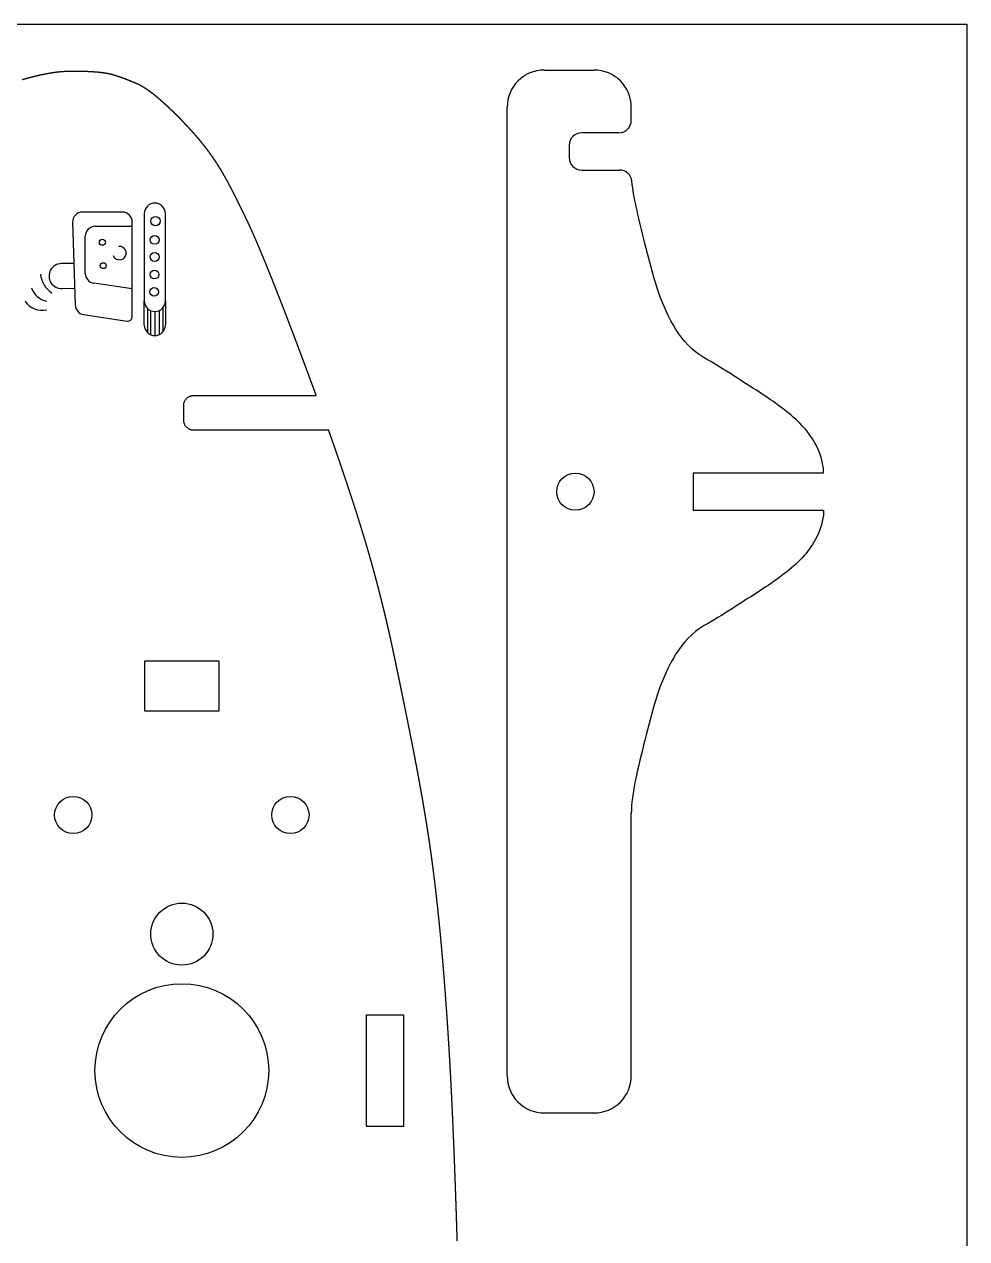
# Model space of a CAD drawing. Header units: millimetres. Extents: x -53 to 1579, y -453 to 381.
# Drawn here: x 470.7 to 546.6, y 283.4 to 381.2 of the extents above; entities that cross this region are included whole.
import ezdxf

# ---------------------------------------------------------------- set-up
doc = ezdxf.new("R2010")
doc.units = ezdxf.units.MM
doc.layers.add('design5', color=5, linetype='Continuous')
doc.layers.add('toCut', color=1, linetype='Continuous', true_color=0xff0000)

msp = doc.modelspace()

# ---------------------------------------------------------------- linework, layer by layer
for p, q in [((-53.352, 381.237), (546.648, 381.237)), ((546.648, 381.237), (546.648, 81.237))]:
    msp.add_line(p, q)
at = {"layer": 'design5', "lineweight": -3}
for p, q in [((475.63, 361.157), (475.63, 364.153)), ((476.43, 364.953), (479.411, 364.953)), ((479.411, 359.911), (476.313, 360.366))]:
    msp.add_line(p, q, dxfattribs=at)
msp.add_lwpolyline([(479.411, 357.703), (479.411, 365.301, 0.414214), (478.611, 366.101), (475.406, 366.101, 0.423442), (474.606, 365.276), (474.816, 358.612, 0.36111), (475.493, 357.846), (479.011, 357.303, 0.414214)], format="xyb", close=True, dxfattribs=at)
for points in [[(480.384, 365.973), (480.384, 358.935)], [(482.084, 358.935), (482.084, 365.973)], [(474.711, 361.944), (473.709, 361.944)], [(473.709, 359.944), (474.773, 359.978)], [(480.384, 356.996), (480.384, 358.935)], [(480.64, 358.327), (480.64, 356.388)], [(481.889, 358.394), (481.889, 356.455)], [(482.084, 358.935), (482.084, 356.996)], [(480.882, 358.161), (480.882, 356.222)], [(481.234, 358.085), (481.234, 356.146)], [(481.591, 358.164), (481.591, 356.224)]]:
    msp.add_lwpolyline(points, dxfattribs=at)
for centre, radius in [((481.284, 365.373), 0.373), ((481.217, 363.855), 0.354), ((477.003, 363.667), 0.242), ((481.217, 362.488), 0.366), ((477.076, 361.782), 0.236), ((481.217, 361.059), 0.348), ((481.185, 359.679), 0.348)]:
    msp.add_circle(centre, radius, dxfattribs=at)
for centre, radius, start, end in [((481.234, 365.973), 0.85, 0, 180), ((476.43, 364.153), 0.8, 90, 180), ((478.388, 362.792), 0.544, 200.64568, 97.45972), ((473.709, 360.944), 1, 90, 273.59884), ((474.205, 361.382), 2.213, 187.71541, 234.5484), ((476.43, 361.157), 0.8, 180, 261.64457), ((472.833, 360.526), 1.638, 198.99643, 259.13779), ((472.178, 359.905), 1.719, 215.10255, 281.64199), ((481.234, 358.935), 0.85, 180, 0), ((481.234, 356.996), 0.85, 180, 0)]:
    msp.add_arc(centre, radius, start, end, dxfattribs=at)
at = {"layer": 'toCut'}
for p, q in [((512.62, 377.551), (516.62, 377.551)), ((509.62, 296.487), (509.62, 374.551)), ((519.62, 373.487), (519.62, 374.551)), ((518.62, 372.487), (515.62, 372.487)), ((514.62, 371.487), (514.62, 370.487)), ((515.62, 369.487), (518.678, 369.487)), ((524.62, 345.062), (524.62, 342.062)), ((535.12, 345.062), (524.62, 345.062)), ((524.62, 342.062), (535.12, 342.062)), ((519.62, 296.487), (519.62, 317.637)), ((512.62, 293.487), (516.62, 293.487))]:
    msp.add_line(p, q, dxfattribs=at)
for points in [[(480.408, 329.904), (480.408, 325.904), (486.408, 325.904), (486.408, 329.904)], [(498.281, 301.404), (501.281, 301.404), (501.281, 292.404), (498.281, 292.404)]]:
    msp.add_lwpolyline(points, close=True, dxfattribs=at)
for centre, radius in [((515.12, 343.562), 1.5), ((474.658, 317.504), 1.5), ((492.158, 317.504), 1.5), ((483.408, 307.904), 2.5), ((483.408, 296.904), 7)]:
    msp.add_circle(centre, radius, dxfattribs=at)
for centre, radius, start, end in [((512.62, 374.551), 3, 90, 180), ((516.62, 374.551), 3, 0, 90), ((518.62, 373.487), 1, 270, 0), ((515.62, 371.487), 1, 90, 180), ((515.62, 370.487), 1, 180, 270), ((518.678, 368.487), 1, 6.0512, 90), ((512.62, 296.487), 3, 180, 270), ((516.62, 296.487), 3, 270, 0)]:
    msp.add_arc(centre, radius, start, end, dxfattribs=at)
for points in [[(471.086, 376.908), (470.953, 376.873), (470.82, 376.837)], [(471.352, 376.977), (471.219, 376.942), (471.086, 376.908)], [(471.618, 377.043), (471.485, 377.01), (471.352, 376.977)], [(471.75, 377.075), (471.684, 377.059), (471.618, 377.043)], [(471.883, 377.106), (471.817, 377.091), (471.75, 377.075)], [(472.015, 377.136), (471.949, 377.121), (471.883, 377.106)], [(472.148, 377.165), (472.082, 377.151), (472.015, 377.136)], [(472.28, 377.193), (472.214, 377.179), (472.148, 377.165)], [(472.413, 377.22), (472.346, 377.207), (472.28, 377.193)], [(472.545, 377.246), (472.479, 377.233), (472.413, 377.22)], [(472.677, 377.27), (472.611, 377.258), (472.545, 377.246)], [(472.809, 377.292), (472.743, 377.281), (472.677, 377.27)], [(472.94, 377.313), (472.875, 377.303), (472.809, 377.292)], [(473.072, 377.333), (473.006, 377.323), (472.94, 377.313)], [(473.204, 377.351), (473.138, 377.342), (473.072, 377.333)], [(473.335, 377.367), (473.269, 377.359), (473.204, 377.351)], [(473.466, 377.381), (473.4, 377.374), (473.335, 377.367)], [(473.597, 377.393), (473.531, 377.387), (473.466, 377.381)], [(473.727, 377.404), (473.662, 377.399), (473.597, 377.393)], [(473.856, 377.414), (473.792, 377.409), (473.727, 377.404)], [(473.985, 377.422), (473.921, 377.418), (473.856, 377.414)], [(474.114, 377.428), (474.05, 377.425), (473.985, 377.422)], [(474.241, 377.434), (474.177, 377.431), (474.114, 377.428)], [(474.367, 377.438), (474.304, 377.436), (474.241, 377.434)], [(474.493, 377.441), (474.43, 377.44), (474.367, 377.438)], [(474.617, 377.443), (474.555, 377.442), (474.493, 377.441)], [(474.74, 377.444), (474.678, 377.444), (474.617, 377.443)], [(474.861, 377.444), (474.8, 377.444), (474.74, 377.444)], [(474.981, 377.444), (474.921, 377.444), (474.861, 377.444)], [(475.099, 377.442), (475.04, 377.443), (474.981, 377.444)], [(475.216, 377.44), (475.157, 377.441), (475.099, 377.442)], [(475.33, 377.437), (475.273, 377.438), (475.216, 377.44)], [(475.443, 377.434), (475.387, 377.435), (475.33, 377.437)], [(475.554, 377.43), (475.499, 377.432), (475.443, 377.434)], [(475.663, 377.426), (475.608, 377.428), (475.554, 377.43)], [(475.769, 377.422), (475.716, 377.424), (475.663, 377.426)], [(475.873, 377.417), (475.821, 377.419), (475.769, 377.422)], [(475.975, 377.412), (475.924, 377.414), (475.873, 377.417)], [(476.075, 377.407), (476.025, 377.409), (475.975, 377.412)], [(476.173, 377.401), (476.124, 377.404), (476.075, 377.407)], [(476.268, 377.395), (476.22, 377.398), (476.173, 377.401)], [(476.362, 377.389), (476.315, 377.392), (476.268, 377.395)], [(476.454, 377.382), (476.408, 377.386), (476.362, 377.389)], [(476.544, 377.375), (476.499, 377.379), (476.454, 377.382)], [(476.633, 377.367), (476.589, 377.371), (476.544, 377.375)], [(476.72, 377.359), (476.677, 377.363), (476.633, 377.367)], [(476.806, 377.35), (476.763, 377.355), (476.72, 377.359)], [(476.891, 377.341), (476.849, 377.345), (476.806, 377.35)], [(476.975, 377.33), (476.933, 377.335), (476.891, 377.341)], [(477.057, 377.319), (477.016, 377.325), (476.975, 377.33)], [(477.139, 377.307), (477.098, 377.313), (477.057, 377.319)], [(477.22, 377.295), (477.18, 377.301), (477.139, 377.307)], [(477.3, 377.281), (477.26, 377.288), (477.22, 377.295)], [(477.38, 377.267), (477.34, 377.274), (477.3, 377.281)], [(477.459, 377.251), (477.42, 377.259), (477.38, 377.267)], [(477.538, 377.235), (477.499, 377.243), (477.459, 377.251)], [(477.616, 377.217), (477.577, 377.226), (477.538, 377.235)], [(477.695, 377.199), (477.656, 377.208), (477.616, 377.217)], [(477.773, 377.179), (477.734, 377.189), (477.695, 377.199)], [(477.851, 377.158), (477.812, 377.169), (477.773, 377.179)], [(477.929, 377.137), (477.89, 377.148), (477.851, 377.158)], [(478.007, 377.114), (477.968, 377.125), (477.929, 377.137)], [(478.085, 377.09), (478.046, 377.102), (478.007, 377.114)], [(478.241, 377.041), (478.163, 377.066), (478.085, 377.09)], [(478.396, 376.988), (478.318, 377.015), (478.241, 377.041)], [(478.551, 376.933), (478.474, 376.961), (478.396, 376.988)], [(478.706, 376.876), (478.629, 376.905), (478.551, 376.933)], [(478.861, 376.817), (478.784, 376.847), (478.706, 376.876)], [(470.82, 376.837), (470.687, 376.801), (470.554, 376.766)], [(479.016, 376.757), (478.938, 376.787), (478.861, 376.817)], [(479.325, 376.635), (479.17, 376.696), (479.016, 376.757)], [(479.48, 376.573), (479.402, 376.604), (479.325, 376.635)], [(479.558, 376.541), (479.519, 376.557), (479.48, 376.573)], [(479.638, 376.508), (479.598, 376.524), (479.558, 376.541)], [(479.718, 376.473), (479.678, 376.49), (479.638, 376.508)], [(479.801, 376.435), (479.759, 376.454), (479.718, 376.473)], [(479.842, 376.416), (479.821, 376.426), (479.801, 376.435)], [(479.885, 376.396), (479.864, 376.406), (479.842, 376.416)], [(479.928, 376.375), (479.906, 376.385), (479.885, 376.396)], [(479.971, 376.353), (479.95, 376.364), (479.928, 376.375)], [(480.016, 376.33), (479.994, 376.341), (479.971, 376.353)], [(480.061, 376.307), (480.038, 376.318), (480.016, 376.33)], [(480.106, 376.282), (480.084, 376.294), (480.061, 376.307)], [(480.153, 376.256), (480.13, 376.269), (480.106, 376.282)], [(480.2, 376.23), (480.177, 376.243), (480.153, 376.256)], [(480.248, 376.202), (480.224, 376.216), (480.2, 376.23)], [(480.298, 376.173), (480.273, 376.187), (480.248, 376.202)], [(480.348, 376.143), (480.323, 376.158), (480.298, 376.173)], [(480.399, 376.111), (480.373, 376.127), (480.348, 376.143)], [(480.451, 376.078), (480.425, 376.095), (480.399, 376.111)], [(480.504, 376.044), (480.477, 376.061), (480.451, 376.078)], [(480.558, 376.008), (480.531, 376.026), (480.504, 376.044)], [(480.614, 375.971), (480.586, 375.99), (480.558, 376.008)], [(480.67, 375.932), (480.642, 375.951), (480.614, 375.971)], [(480.728, 375.892), (480.699, 375.912), (480.67, 375.932)], [(480.787, 375.85), (480.758, 375.871), (480.728, 375.892)], [(480.848, 375.806), (480.817, 375.828), (480.787, 375.85)], [(480.909, 375.76), (480.879, 375.783), (480.848, 375.806)], [(480.973, 375.713), (480.941, 375.736), (480.909, 375.76)], [(481.037, 375.663), (481.005, 375.688), (480.973, 375.713)], [(481.103, 375.612), (481.07, 375.638), (481.037, 375.663)], [(481.171, 375.559), (481.137, 375.585), (481.103, 375.612)], [(481.24, 375.503), (481.206, 375.531), (481.171, 375.559)], [(481.311, 375.446), (481.276, 375.475), (481.24, 375.503)], [(481.384, 375.386), (481.348, 375.416), (481.311, 375.446)], [(481.458, 375.325), (481.421, 375.355), (481.384, 375.386)], [(481.534, 375.26), (481.496, 375.293), (481.458, 375.325)], [(481.612, 375.194), (481.573, 375.227), (481.534, 375.26)], [(481.691, 375.126), (481.651, 375.16), (481.612, 375.194)], [(481.772, 375.055), (481.731, 375.09), (481.691, 375.126)], [(481.854, 374.982), (481.813, 375.018), (481.772, 375.055)], [(481.938, 374.907), (481.896, 374.945), (481.854, 374.982)], [(482.023, 374.83), (481.981, 374.869), (481.938, 374.907)], [(482.11, 374.752), (482.067, 374.791), (482.023, 374.83)], [(482.198, 374.671), (482.154, 374.711), (482.11, 374.752)], [(482.286, 374.589), (482.242, 374.63), (482.198, 374.671)], [(482.376, 374.505), (482.331, 374.547), (482.286, 374.589)], [(482.467, 374.419), (482.422, 374.462), (482.376, 374.505)], [(482.559, 374.331), (482.513, 374.375), (482.467, 374.419)], [(482.651, 374.243), (482.605, 374.287), (482.559, 374.331)], [(482.745, 374.152), (482.698, 374.197), (482.651, 374.243)], [(482.839, 374.06), (482.792, 374.106), (482.745, 374.152)], [(482.933, 373.967), (482.886, 374.014), (482.839, 374.06)], [(483.028, 373.873), (482.981, 373.92), (482.933, 373.967)], [(483.124, 373.777), (483.076, 373.825), (483.028, 373.873)], [(483.22, 373.68), (483.172, 373.729), (483.124, 373.777)], [(483.316, 373.582), (483.268, 373.631), (483.22, 373.68)], [(483.412, 373.483), (483.364, 373.533), (483.316, 373.582)], [(483.509, 373.383), (483.46, 373.433), (483.412, 373.483)], [(483.605, 373.282), (483.557, 373.333), (483.509, 373.383)], [(483.702, 373.181), (483.653, 373.231), (483.605, 373.282)], [(483.798, 373.078), (483.75, 373.129), (483.702, 373.181)], [(483.99, 372.871), (483.894, 372.974), (483.798, 373.078)], [(484.181, 372.661), (484.086, 372.766), (483.99, 372.871)], [(484.37, 372.449), (484.276, 372.555), (484.181, 372.661)], [(484.557, 372.236), (484.463, 372.342), (484.37, 372.449)], [(484.649, 372.129), (484.603, 372.182), (484.557, 372.236)], [(484.74, 372.022), (484.694, 372.075), (484.649, 372.129)], [(484.83, 371.914), (484.785, 371.968), (484.74, 372.022)], [(484.919, 371.807), (484.875, 371.861), (484.83, 371.914)], [(485.008, 371.7), (484.963, 371.753), (484.919, 371.807)], [(485.094, 371.592), (485.051, 371.646), (485.008, 371.7)], [(485.18, 371.485), (485.137, 371.539), (485.094, 371.592)], [(485.265, 371.378), (485.222, 371.431), (485.18, 371.485)], [(485.348, 371.271), (485.306, 371.325), (485.265, 371.378)], [(485.429, 371.165), (485.388, 371.218), (485.348, 371.271)], [(485.509, 371.059), (485.469, 371.112), (485.429, 371.165)], [(485.588, 370.953), (485.549, 371.006), (485.509, 371.059)], [(485.665, 370.847), (485.626, 370.9), (485.588, 370.953)], [(485.741, 370.742), (485.703, 370.795), (485.665, 370.847)], [(485.815, 370.637), (485.778, 370.69), (485.741, 370.742)], [(485.889, 370.532), (485.852, 370.585), (485.815, 370.637)], [(485.961, 370.428), (485.925, 370.48), (485.889, 370.532)], [(486.031, 370.324), (485.996, 370.376), (485.961, 370.428)], [(486.101, 370.22), (486.066, 370.272), (486.031, 370.324)], [(486.169, 370.117), (486.135, 370.168), (486.101, 370.22)], [(486.236, 370.013), (486.203, 370.065), (486.169, 370.117)], [(486.302, 369.91), (486.269, 369.962), (486.236, 370.013)], [(486.367, 369.807), (486.335, 369.859), (486.302, 369.91)], [(486.432, 369.705), (486.4, 369.756), (486.367, 369.807)], [(486.495, 369.602), (486.463, 369.654), (486.432, 369.705)], [(486.557, 369.5), (486.526, 369.551), (486.495, 369.602)], [(486.618, 369.398), (486.587, 369.449), (486.557, 369.5)], [(486.678, 369.296), (486.648, 369.347), (486.618, 369.398)], [(486.738, 369.195), (486.708, 369.246), (486.678, 369.296)], [(486.796, 369.093), (486.767, 369.144), (486.738, 369.195)], [(486.911, 368.891), (486.854, 368.992), (486.796, 369.093)], [(487.024, 368.689), (486.967, 368.79), (486.911, 368.891)], [(487.133, 368.488), (487.078, 368.589), (487.024, 368.689)], [(487.241, 368.287), (487.187, 368.388), (487.133, 368.488)], [(487.346, 368.087), (487.293, 368.187), (487.241, 368.287)], [(487.45, 367.887), (487.398, 367.987), (487.346, 368.087)], [(487.552, 367.687), (487.501, 367.787), (487.45, 367.887)], [(487.653, 367.488), (487.603, 367.588), (487.552, 367.687)], [(487.754, 367.289), (487.704, 367.388), (487.653, 367.488)], [(487.953, 366.891), (487.854, 367.09), (487.754, 367.289)], [(488.053, 366.691), (488.003, 366.791), (487.953, 366.891)], [(488.153, 366.49), (488.103, 366.591), (488.053, 366.691)], [(488.204, 366.388), (488.178, 366.439), (488.153, 366.49)], [(488.255, 366.285), (488.229, 366.337), (488.204, 366.388)], [(488.306, 366.18), (488.28, 366.233), (488.255, 366.285)], [(488.358, 366.074), (488.332, 366.127), (488.306, 366.18)], [(488.411, 365.966), (488.385, 366.02), (488.358, 366.074)], [(488.465, 365.855), (488.438, 365.911), (488.411, 365.966)], [(488.519, 365.743), (488.492, 365.799), (488.465, 365.855)], [(488.574, 365.627), (488.546, 365.685), (488.519, 365.743)], [(488.602, 365.568), (488.588, 365.598), (488.574, 365.627)], [(488.63, 365.509), (488.616, 365.538), (488.602, 365.568)], [(488.659, 365.448), (488.645, 365.478), (488.63, 365.509)], [(488.688, 365.387), (488.673, 365.418), (488.659, 365.448)], [(488.717, 365.325), (488.702, 365.356), (488.688, 365.387)], [(488.746, 365.262), (488.731, 365.294), (488.717, 365.325)], [(488.776, 365.198), (488.761, 365.23), (488.746, 365.262)], [(488.806, 365.134), (488.791, 365.166), (488.776, 365.198)], [(488.836, 365.068), (488.821, 365.101), (488.806, 365.134)], [(488.867, 365.001), (488.852, 365.034), (488.836, 365.068)], [(488.898, 364.933), (488.882, 364.967), (488.867, 365.001)], [(488.929, 364.864), (488.914, 364.899), (488.898, 364.933)], [(488.961, 364.795), (488.945, 364.829), (488.929, 364.864)], [(488.993, 364.723), (488.977, 364.759), (488.961, 364.795)], [(489.026, 364.651), (489.01, 364.687), (488.993, 364.723)], [(489.059, 364.578), (489.042, 364.615), (489.026, 364.651)], [(489.092, 364.503), (489.076, 364.541), (489.059, 364.578)], [(489.126, 364.427), (489.109, 364.465), (489.092, 364.503)], [(489.16, 364.35), (489.143, 364.389), (489.126, 364.427)], [(489.195, 364.272), (489.178, 364.311), (489.16, 364.35)], [(489.23, 364.192), (489.213, 364.232), (489.195, 364.272)], [(489.266, 364.111), (489.248, 364.152), (489.23, 364.192)], [(489.302, 364.029), (489.284, 364.07), (489.266, 364.111)], [(489.339, 363.945), (489.32, 363.987), (489.302, 364.029)], [(489.376, 363.859), (489.357, 363.902), (489.339, 363.945)], [(489.413, 363.773), (489.394, 363.816), (489.376, 363.859)], [(489.451, 363.684), (489.432, 363.728), (489.413, 363.773)], [(489.49, 363.594), (489.471, 363.639), (489.451, 363.684)], [(489.529, 363.503), (489.51, 363.549), (489.49, 363.594)], [(489.569, 363.41), (489.549, 363.456), (489.529, 363.503)], [(489.609, 363.315), (489.589, 363.362), (489.569, 363.41)], [(489.65, 363.219), (489.63, 363.267), (489.609, 363.315)], [(489.691, 363.12), (489.671, 363.17), (489.65, 363.219)], [(489.734, 363.021), (489.712, 363.071), (489.691, 363.12)], [(489.776, 362.919), (489.755, 362.97), (489.734, 363.021)], [(489.819, 362.816), (489.798, 362.867), (489.776, 362.919)], [(489.863, 362.711), (489.841, 362.763), (489.819, 362.816)], [(489.908, 362.604), (489.886, 362.657), (489.863, 362.711)], [(489.953, 362.495), (489.93, 362.549), (489.908, 362.604)], [(489.999, 362.384), (489.976, 362.439), (489.953, 362.495)], [(490.045, 362.271), (490.022, 362.327), (489.999, 362.384)], [(490.092, 362.156), (490.069, 362.214), (490.045, 362.271)], [(490.14, 362.04), (490.116, 362.098), (490.092, 362.156)], [(490.189, 361.921), (490.164, 361.98), (490.14, 362.04)], [(490.238, 361.8), (490.213, 361.861), (490.189, 361.921)], [(490.288, 361.677), (490.263, 361.739), (490.238, 361.8)], [(490.339, 361.552), (490.313, 361.615), (490.288, 361.677)], [(490.39, 361.425), (490.364, 361.489), (490.339, 361.552)], [(490.442, 361.296), (490.416, 361.36), (490.39, 361.425)], [(490.495, 361.164), (490.469, 361.23), (490.442, 361.296)], [(490.549, 361.03), (490.522, 361.097), (490.495, 361.164)], [(490.603, 360.894), (490.576, 360.962), (490.549, 361.03)], [(490.659, 360.756), (490.631, 360.825), (490.603, 360.894)], [(490.715, 360.615), (490.687, 360.686), (490.659, 360.756)], [(490.771, 360.472), (490.743, 360.544), (490.715, 360.615)], [(490.829, 360.327), (490.8, 360.399), (490.771, 360.472)], [(490.888, 360.179), (490.858, 360.253), (490.829, 360.327)], [(490.947, 360.028), (490.917, 360.104), (490.888, 360.179)], [(491.007, 359.876), (490.977, 359.952), (490.947, 360.028)], [(491.068, 359.72), (491.038, 359.798), (491.007, 359.876)], [(491.13, 359.562), (491.099, 359.641), (491.068, 359.72)], [(491.193, 359.402), (491.162, 359.482), (491.13, 359.562)], [(491.257, 359.239), (491.225, 359.321), (491.193, 359.402)], [(491.321, 359.074), (491.289, 359.156), (491.257, 359.239)], [(491.387, 358.906), (491.354, 358.99), (491.321, 359.074)], [(491.453, 358.735), (491.42, 358.82), (491.387, 358.906)], [(491.52, 358.562), (491.486, 358.649), (491.453, 358.735)], [(491.588, 358.387), (491.554, 358.475), (491.52, 358.562)], [(491.656, 358.21), (491.622, 358.299), (491.588, 358.387)], [(491.725, 358.031), (491.691, 358.12), (491.656, 358.21)], [(491.795, 357.849), (491.76, 357.94), (491.725, 358.031)], [(491.866, 357.665), (491.831, 357.757), (491.795, 357.849)], [(491.937, 357.479), (491.902, 357.572), (491.866, 357.665)], [(492.009, 357.291), (491.973, 357.385), (491.937, 357.479)], [(492.082, 357.101), (492.046, 357.196), (492.009, 357.291)], [(492.155, 356.91), (492.118, 357.006), (492.082, 357.101)], [(492.229, 356.716), (492.192, 356.813), (492.155, 356.91)], [(492.303, 356.52), (492.266, 356.618), (492.229, 356.716)], [(492.378, 356.323), (492.341, 356.422), (492.303, 356.52)], [(492.454, 356.124), (492.416, 356.224), (492.378, 356.323)], [(492.529, 355.923), (492.492, 356.024), (492.454, 356.124)], [(492.606, 355.721), (492.568, 355.822), (492.529, 355.923)], [(492.683, 355.517), (492.644, 355.619), (492.606, 355.721)], [(492.76, 355.312), (492.721, 355.414), (492.683, 355.517)], [(492.838, 355.105), (492.799, 355.208), (492.76, 355.312)], [(492.916, 354.896), (492.877, 355), (492.838, 355.105)], [(492.995, 354.686), (492.955, 354.791), (492.916, 354.896)], [(493.074, 354.475), (493.034, 354.581), (492.995, 354.686)], [(493.153, 354.262), (493.113, 354.369), (493.074, 354.475)], [(493.233, 354.049), (493.193, 354.156), (493.153, 354.262)], [(493.312, 353.834), (493.273, 353.941), (493.233, 354.049)], [(493.393, 353.618), (493.353, 353.726), (493.312, 353.834)], [(493.473, 353.4), (493.433, 353.509), (493.393, 353.618)], [(493.554, 353.182), (493.513, 353.291), (493.473, 353.4)], [(493.635, 352.963), (493.594, 353.072), (493.554, 353.182)], [(493.716, 352.742), (493.675, 352.853), (493.635, 352.963)], [(493.797, 352.521), (493.757, 352.632), (493.716, 352.742)], [(493.879, 352.299), (493.838, 352.41), (493.797, 352.521)], [(494.042, 351.853), (493.96, 352.076), (493.879, 352.299)], [(494.206, 351.403), (494.124, 351.628), (494.042, 351.853)], [(494.238, 351.316), (494.222, 351.36), (494.206, 351.403)], [(495.351, 348.207), (495.296, 348.362), (495.241, 348.516)], [(495.512, 347.748), (495.431, 347.978), (495.351, 348.207)], [(495.672, 347.29), (495.592, 347.519), (495.512, 347.748)], [(495.831, 346.832), (495.752, 347.061), (495.672, 347.29)], [(495.989, 346.376), (495.91, 346.604), (495.831, 346.832)], [(496.145, 345.921), (496.067, 346.149), (495.989, 346.376)], [(496.3, 345.469), (496.223, 345.695), (496.145, 345.921)], [(496.376, 345.244), (496.338, 345.356), (496.3, 345.469)], [(496.453, 345.019), (496.415, 345.131), (496.376, 345.244)], [(496.528, 344.795), (496.49, 344.907), (496.453, 345.019)], [(496.603, 344.572), (496.566, 344.683), (496.528, 344.795)], [(496.678, 344.349), (496.64, 344.461), (496.603, 344.572)], [(496.752, 344.128), (496.715, 344.239), (496.678, 344.349)], [(496.825, 343.907), (496.788, 344.018), (496.752, 344.128)], [(496.898, 343.688), (496.861, 343.797), (496.825, 343.907)], [(496.97, 343.469), (496.934, 343.578), (496.898, 343.688)], [(497.041, 343.251), (497.006, 343.36), (496.97, 343.469)], [(497.112, 343.035), (497.077, 343.143), (497.041, 343.251)], [(497.182, 342.819), (497.147, 342.927), (497.112, 343.035)], [(497.252, 342.605), (497.217, 342.712), (497.182, 342.819)], [(497.321, 342.392), (497.286, 342.499), (497.252, 342.605)], [(497.389, 342.181), (497.355, 342.286), (497.321, 342.392)], [(497.456, 341.97), (497.422, 342.075), (497.389, 342.181)], [(497.522, 341.761), (497.489, 341.866), (497.456, 341.97)], [(497.588, 341.554), (497.555, 341.658), (497.522, 341.761)], [(497.653, 341.348), (497.62, 341.451), (497.588, 341.554)], [(497.717, 341.143), (497.685, 341.246), (497.653, 341.348)], [(497.78, 340.94), (497.748, 341.042), (497.717, 341.143)], [(497.842, 340.739), (497.811, 340.839), (497.78, 340.94)], [(497.903, 340.539), (497.873, 340.639), (497.842, 340.739)], [(497.964, 340.34), (497.934, 340.439), (497.903, 340.539)], [(498.024, 340.143), (497.994, 340.241), (497.964, 340.34)], [(498.083, 339.947), (498.054, 340.045), (498.024, 340.143)], [(498.142, 339.752), (498.112, 339.849), (498.083, 339.947)], [(498.199, 339.559), (498.17, 339.656), (498.142, 339.752)], [(498.256, 339.367), (498.228, 339.463), (498.199, 339.559)], [(498.312, 339.177), (498.284, 339.272), (498.256, 339.367)], [(498.368, 338.988), (498.34, 339.082), (498.312, 339.177)], [(498.422, 338.8), (498.395, 338.894), (498.368, 338.988)], [(498.476, 338.613), (498.449, 338.707), (498.422, 338.8)], [(498.53, 338.428), (498.503, 338.521), (498.476, 338.613)], [(498.582, 338.244), (498.556, 338.336), (498.53, 338.428)], [(498.634, 338.061), (498.608, 338.153), (498.582, 338.244)], [(498.685, 337.879), (498.66, 337.97), (498.634, 338.061)], [(498.736, 337.699), (498.711, 337.789), (498.685, 337.879)], [(498.786, 337.52), (498.761, 337.609), (498.736, 337.699)], [(498.835, 337.342), (498.81, 337.431), (498.786, 337.52)], [(498.884, 337.165), (498.859, 337.253), (498.835, 337.342)], [(498.932, 336.989), (498.908, 337.077), (498.884, 337.165)], [(498.979, 336.814), (498.955, 336.901), (498.932, 336.989)], [(499.026, 336.64), (499.003, 336.727), (498.979, 336.814)], [(499.072, 336.468), (499.049, 336.554), (499.026, 336.64)], [(499.118, 336.296), (499.095, 336.382), (499.072, 336.468)], [(499.163, 336.125), (499.14, 336.211), (499.118, 336.296)], [(499.208, 335.956), (499.185, 336.041), (499.163, 336.125)], [(499.251, 335.787), (499.23, 335.872), (499.208, 335.956)], [(499.295, 335.62), (499.273, 335.703), (499.251, 335.787)], [(499.338, 335.453), (499.316, 335.536), (499.295, 335.62)], [(499.38, 335.287), (499.359, 335.37), (499.338, 335.453)], [(499.422, 335.123), (499.401, 335.205), (499.38, 335.287)], [(499.463, 334.959), (499.443, 335.041), (499.422, 335.123)], [(499.504, 334.796), (499.484, 334.877), (499.463, 334.959)], [(499.545, 334.634), (499.524, 334.715), (499.504, 334.796)], [(499.585, 334.472), (499.565, 334.553), (499.545, 334.634)], [(499.624, 334.312), (499.604, 334.392), (499.585, 334.472)], [(499.663, 334.152), (499.644, 334.232), (499.624, 334.312)], [(499.702, 333.993), (499.682, 334.073), (499.663, 334.152)], [(499.74, 333.835), (499.721, 333.914), (499.702, 333.993)], [(499.777, 333.678), (499.759, 333.757), (499.74, 333.835)], [(499.815, 333.522), (499.796, 333.6), (499.777, 333.678)], [(499.852, 333.366), (499.833, 333.444), (499.815, 333.522)], [(499.924, 333.056), (499.888, 333.211), (499.852, 333.366)], [(499.995, 332.749), (499.96, 332.903), (499.924, 333.056)], [(500.065, 332.445), (500.03, 332.597), (499.995, 332.749)], [(500.133, 332.143), (500.099, 332.294), (500.065, 332.445)], [(500.2, 331.844), (500.167, 331.994), (500.133, 332.143)], [(500.266, 331.546), (500.233, 331.695), (500.2, 331.844)], [(500.331, 331.251), (500.299, 331.399), (500.266, 331.546)], [(500.395, 330.957), (500.363, 331.104), (500.331, 331.251)], [(500.458, 330.665), (500.426, 330.811), (500.395, 330.957)], [(500.52, 330.375), (500.489, 330.52), (500.458, 330.665)], [(500.581, 330.086), (500.55, 330.23), (500.52, 330.375)], [(500.641, 329.798), (500.611, 329.942), (500.581, 330.086)], [(500.701, 329.512), (500.671, 329.655), (500.641, 329.798)], [(500.761, 329.226), (500.731, 329.369), (500.701, 329.512)], [(500.819, 328.941), (500.79, 329.084), (500.761, 329.226)], [(500.878, 328.657), (500.849, 328.799), (500.819, 328.941)], [(500.994, 328.091), (500.936, 328.374), (500.878, 328.657)], [(501.109, 327.526), (501.051, 327.808), (500.994, 328.091)], [(501.339, 326.395), (501.224, 326.96), (501.109, 327.526)], [(501.569, 325.264), (501.454, 325.83), (501.339, 326.395)], [(501.796, 324.133), (501.682, 324.698), (501.569, 325.264)], [(501.908, 323.566), (501.852, 323.849), (501.796, 324.133)], [(502.02, 322.999), (501.964, 323.283), (501.908, 323.566)], [(502.13, 322.432), (502.075, 322.716), (502.02, 322.999)], [(502.24, 321.864), (502.185, 322.148), (502.13, 322.432)], [(502.348, 321.295), (502.294, 321.58), (502.24, 321.864)], [(502.454, 320.726), (502.401, 321.011), (502.348, 321.295)], [(502.559, 320.156), (502.507, 320.441), (502.454, 320.726)], [(502.663, 319.586), (502.611, 319.871), (502.559, 320.156)], [(502.764, 319.014), (502.713, 319.3), (502.663, 319.586)], [(502.864, 318.441), (502.814, 318.728), (502.764, 319.014)], [(502.961, 317.868), (502.912, 318.155), (502.864, 318.441)], [(503.056, 317.293), (503.009, 317.581), (502.961, 317.868)], [(503.149, 316.718), (503.103, 317.005), (503.056, 317.293)], [(503.239, 316.141), (503.194, 316.429), (503.149, 316.718)], [(503.327, 315.563), (503.283, 315.852), (503.239, 316.141)], [(503.412, 314.983), (503.37, 315.273), (503.327, 315.563)], [(503.494, 314.402), (503.453, 314.693), (503.412, 314.983)], [(503.574, 313.82), (503.534, 314.111), (503.494, 314.402)], [(503.651, 313.237), (503.612, 313.529), (503.574, 313.82)], [(503.725, 312.652), (503.688, 312.945), (503.651, 313.237)], [(503.798, 312.067), (503.761, 312.359), (503.725, 312.652)], [(503.867, 311.479), (503.832, 311.773), (503.798, 312.067)], [(503.935, 310.891), (503.901, 311.185), (503.867, 311.479)], [(504, 310.301), (503.967, 310.596), (503.935, 310.891)], [(504.063, 309.71), (504.032, 310.005), (504, 310.301)], [(504.125, 309.117), (504.094, 309.414), (504.063, 309.71)], [(504.184, 308.524), (504.154, 308.821), (504.125, 309.117)], [(504.242, 307.929), (504.213, 308.226), (504.184, 308.524)], [(504.297, 307.333), (504.269, 307.631), (504.242, 307.929)], [(504.351, 306.735), (504.324, 307.034), (504.297, 307.333)], [(504.404, 306.136), (504.378, 306.436), (504.351, 306.735)], [(504.455, 305.536), (504.429, 305.836), (504.404, 306.136)], [(504.505, 304.935), (504.48, 305.236), (504.455, 305.536)], [(504.553, 304.333), (504.529, 304.634), (504.505, 304.935)], [(504.6, 303.729), (504.576, 304.031), (504.553, 304.333)], [(504.646, 303.124), (504.623, 303.426), (504.6, 303.729)], [(504.69, 302.518), (504.668, 302.821), (504.646, 303.124)], [(504.734, 301.91), (504.712, 302.214), (504.69, 302.518)], [(504.755, 301.605), (504.745, 301.757), (504.734, 301.91)], [(504.777, 301.299), (504.766, 301.452), (504.755, 301.605)], [(504.798, 300.992), (504.787, 301.145), (504.777, 301.299)], [(504.818, 300.683), (504.808, 300.838), (504.798, 300.992)], [(504.839, 300.374), (504.829, 300.529), (504.818, 300.683)], [(504.859, 300.063), (504.849, 300.218), (504.839, 300.374)], [(504.88, 299.75), (504.869, 299.906), (504.859, 300.063)], [(504.899, 299.435), (504.889, 299.592), (504.88, 299.75)], [(504.919, 299.118), (504.909, 299.276), (504.899, 299.435)], [(504.939, 298.799), (504.929, 298.959), (504.919, 299.118)], [(504.958, 298.478), (504.948, 298.638), (504.939, 298.799)], [(504.977, 298.154), (504.968, 298.316), (504.958, 298.478)], [(504.996, 297.827), (504.987, 297.99), (504.977, 298.154)], [(505.015, 297.497), (505.006, 297.662), (504.996, 297.827)], [(505.034, 297.165), (505.024, 297.331), (505.015, 297.497)], [(505.043, 296.997), (505.038, 297.081), (505.034, 297.165)], [(505.052, 296.829), (505.048, 296.913), (505.043, 296.997)], [(505.061, 296.66), (505.057, 296.744), (505.052, 296.829)], [(505.071, 296.49), (505.066, 296.575), (505.061, 296.66)], [(505.08, 296.319), (505.075, 296.404), (505.071, 296.49)], [(505.089, 296.147), (505.084, 296.233), (505.08, 296.319)], [(505.098, 295.974), (505.093, 296.061), (505.089, 296.147)], [(505.107, 295.801), (505.102, 295.888), (505.098, 295.974)], [(505.116, 295.626), (505.111, 295.713), (505.107, 295.801)], [(505.125, 295.451), (505.12, 295.538), (505.116, 295.626)], [(505.134, 295.274), (505.129, 295.362), (505.125, 295.451)], [(505.142, 295.096), (505.138, 295.185), (505.134, 295.274)], [(505.151, 294.918), (505.147, 295.007), (505.142, 295.096)], [(505.16, 294.738), (505.156, 294.828), (505.151, 294.918)], [(505.169, 294.557), (505.165, 294.648), (505.16, 294.738)], [(505.178, 294.375), (505.173, 294.466), (505.169, 294.557)], [(505.186, 294.192), (505.182, 294.284), (505.178, 294.375)], [(505.195, 294.008), (505.191, 294.1), (505.186, 294.192)], [(505.204, 293.823), (505.199, 293.915), (505.195, 294.008)], [(505.212, 293.636), (505.208, 293.729), (505.204, 293.823)], [(505.221, 293.448), (505.217, 293.542), (505.212, 293.636)], [(505.23, 293.259), (505.225, 293.354), (505.221, 293.448)], [(505.238, 293.069), (505.234, 293.164), (505.23, 293.259)], [(505.247, 292.878), (505.243, 292.974), (505.238, 293.069)], [(505.255, 292.685), (505.251, 292.781), (505.247, 292.878)], [(505.264, 292.491), (505.26, 292.588), (505.255, 292.685)], [(505.272, 292.296), (505.268, 292.393), (505.264, 292.491)], [(505.281, 292.099), (505.277, 292.197), (505.272, 292.296)], [(505.289, 291.901), (505.285, 292), (505.281, 292.099)], [(505.298, 291.701), (505.293, 291.801), (505.289, 291.901)], [(505.306, 291.5), (505.302, 291.601), (505.298, 291.701)], [(505.314, 291.298), (505.31, 291.399), (505.306, 291.5)], [(505.323, 291.094), (505.319, 291.196), (505.314, 291.298)], [(505.331, 290.889), (505.327, 290.991), (505.323, 291.094)], [(505.34, 290.682), (505.335, 290.785), (505.331, 290.889)], [(505.348, 290.474), (505.344, 290.578), (505.34, 290.682)], [(505.356, 290.264), (505.352, 290.369), (505.348, 290.474)], [(505.365, 290.053), (505.36, 290.158), (505.356, 290.264)], [(505.373, 289.84), (505.369, 289.946), (505.365, 290.053)], [(505.381, 289.625), (505.377, 289.732), (505.373, 289.84)], [(505.389, 289.409), (505.385, 289.517), (505.381, 289.625)], [(505.398, 289.191), (505.394, 289.3), (505.389, 289.409)], [(505.406, 288.972), (505.402, 289.081), (505.398, 289.191)], [(505.414, 288.751), (505.41, 288.861), (505.406, 288.972)], [(505.422, 288.528), (505.418, 288.639), (505.414, 288.751)], [(505.431, 288.303), (505.426, 288.415), (505.422, 288.528)], [(505.439, 288.077), (505.435, 288.19), (505.431, 288.303)], [(505.447, 287.849), (505.443, 287.963), (505.439, 288.077)], [(505.455, 287.619), (505.451, 287.734), (505.447, 287.849)], [(505.463, 287.388), (505.459, 287.503), (505.455, 287.619)], [(505.472, 287.154), (505.468, 287.271), (505.463, 287.388)], [(505.48, 286.919), (505.476, 287.037), (505.472, 287.154)], [(505.488, 286.682), (505.484, 286.8), (505.48, 286.919)], [(505.496, 286.443), (505.492, 286.562), (505.488, 286.682)], [(505.504, 286.203), (505.5, 286.323), (505.496, 286.443)], [(505.512, 285.96), (505.508, 286.081), (505.504, 286.203)], [(505.521, 285.716), (505.517, 285.838), (505.512, 285.96)], [(505.529, 285.47), (505.525, 285.593), (505.521, 285.716)], [(505.537, 285.223), (505.533, 285.347), (505.529, 285.47)], [(505.545, 284.974), (505.541, 285.098), (505.537, 285.223)], [(505.553, 284.723), (505.549, 284.848), (505.545, 284.974)], [(505.561, 284.47), (505.557, 284.596), (505.553, 284.723)], [(505.569, 284.216), (505.565, 284.343), (505.561, 284.47)], [(505.577, 283.96), (505.573, 284.088), (505.569, 284.216)], [(505.585, 283.702), (505.581, 283.831), (505.577, 283.96)], [(505.593, 283.443), (505.589, 283.573), (505.585, 283.702)], [(505.6, 283.182), (505.596, 283.313), (505.593, 283.443)]]:
    msp.add_open_spline(points, degree=2, dxfattribs=at)
for points, knots in [([(535.12, 345.062), (535.12, 346.062), (534.24, 348.378), (531.236, 350.797), (528.863, 352.26), (526.347, 353.897), (524.41, 354.853), (523.323, 356.383), (522.304, 358.288), (521.536, 360.309), (520.55, 364.257), (519.823, 367.172), (519.672, 368.592)], [0, 0, 0, 0, 1, 2, 3, 3.292334, 4, 5, 5.002447, 6, 7, 8.632731, 8.632731, 8.632731, 8.632731]), ([(535.12, 342.062), (535.12, 341.062), (534.24, 338.746), (531.236, 336.326), (528.863, 334.864), (526.347, 333.227), (524.41, 332.271), (523.323, 330.741), (522.304, 328.836), (521.536, 326.815), (520.45, 322.468), (519.62, 319.137), (519.62, 317.637)], [0, 0, 0, 0, 1, 2, 3, 3.292334, 4, 5, 5.002447, 6, 7, 9, 9, 9, 9])]:
    msp.add_open_spline(points, degree=3, knots=knots, dxfattribs=at)
msp.add_rational_spline([(495.241, 348.516), (493.501, 348.516), (491.761, 348.516), (489.911, 348.516), (488.061, 348.516), (486.211, 348.516), (484.361, 348.516), (483.561, 348.516), (483.561, 349.316), (483.561, 349.616), (483.561, 349.916), (483.561, 350.216), (483.561, 350.516), (483.561, 351.316), (484.361, 351.316), (486.211, 351.316), (488.061, 351.316), (489.911, 351.316), (491.761, 351.316), (492.999, 351.316), (494.238, 351.316)], [1, 1, 1, 1, 1, 1, 1, 0.707106781187, 1, 1, 1, 1, 1, 0.707106781187, 1, 1, 1, 1, 1, 1, 1], degree=2, knots=[1007, 1007, 1007, 1008, 1008, 1009, 1009, 1010, 1010, 1011.570796, 1011.570796, 1012.570796, 1012.570796, 1013.570796, 1013.570796, 1015.141593, 1015.141593, 1016.141593, 1016.141593, 1017.141593, 1017.141593, 1018.141593, 1018.141593, 1018.141593], dxfattribs=at)

doc.saveas('drawing.dxf')
